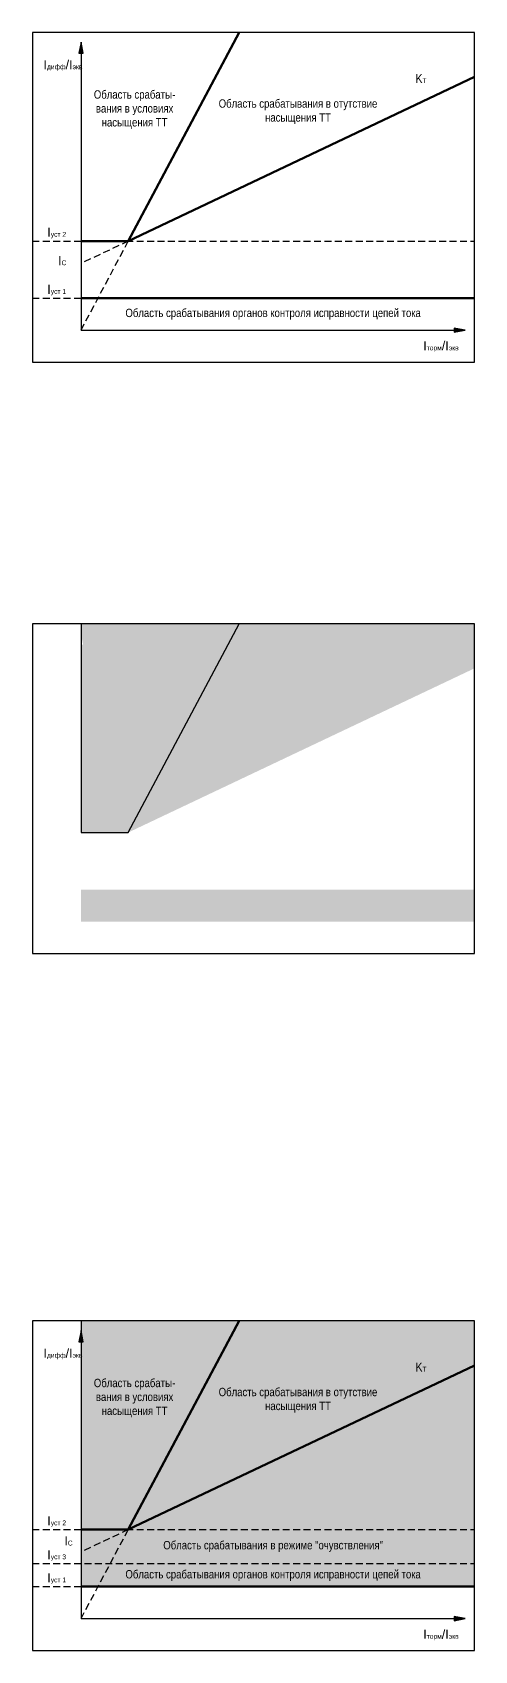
# Model space of a CAD drawing. Header units: millimetres. Extents: x 10500 to 23346, y -2028 to 447.
# Drawn here: x 13346 to 13664, y -1613 to -450 of the extents above; entities that cross this region are included whole.
import ezdxf

# ---------------------------------------------------------------- set-up
doc = ezdxf.new("R2010")
doc.units = ezdxf.units.MM
doc.linetypes.add('штриховая2', pattern=[0.375, 0.25, -0.125])
doc.styles.add('2.5_Gost_RD', font='ARIALN.TTF', dxfattribs={"height": 2.5})

msp = doc.modelspace()

# ---------------------------------------------------------------- hatches: boundary and pattern name
at = {"ltscale": 100}
h = msp.add_hatch(color=256, dxfattribs=at)
h.dxf.hatch_style = 1
h.paths.add_polyline_path([(13381, -465), (13381, -457), (13379.5, -465)])
h = msp.add_hatch(color=256, dxfattribs=at)
h.dxf.hatch_style = 1
h.paths.add_polyline_path([(13381, -465), (13382.5, -465), (13381, -457)])
h = msp.add_hatch(color=256, dxfattribs=at)
h.dxf.hatch_style = 1
h.paths.add_polyline_path([(13649.2, -663.5), (13649.2, -664), (13657.2, -664), (13649.2, -662.5)])
h = msp.add_hatch(color=256, dxfattribs=at)
h.dxf.hatch_style = 1
h.paths.add_polyline_path([(13657.2, -664), (13649.2, -664), (13649.2, -665.5)])
h = msp.add_hatch(color=41, dxfattribs=at)
h.dxf.hatch_style = 1
h.paths.add_polyline_path([(13494.7, -875), (13381, -875), (13381, -882), (13382.5, -890), (13381, -890), (13381, -1025), (13415, -1025)])
at = {"ltscale": 100, "true_color": 0xfff4d1}
h = msp.add_hatch(color=7, dxfattribs=at)
h.dxf.hatch_style = 1
h.paths.add_polyline_path([(13664, -907), (13664, -875), (13494.7, -875), (13415, -1025)])
at = {"ltscale": 100, "true_color": 0xfcfcac}
h = msp.add_hatch(color=51, dxfattribs=at)
h.dxf.hatch_style = 1
h.paths.add_polyline_path([(13664, -1066), (13381, -1066), (13381, -1089), (13664, -1089)])
at = {"ltscale": 100}
h = msp.add_hatch(color=256, dxfattribs=at)
h.dxf.hatch_style = 1
h.paths.add_polyline_path([(13381, -1391), (13381, -1383), (13379.5, -1391)])
h = msp.add_hatch(color=41, dxfattribs=at)
h.dxf.hatch_style = 1
h.paths.add_polyline_path([(13494.7, -1376), (13381, -1376), (13381, -1383), (13382.5, -1391), (13381, -1391), (13381, -1526), (13415, -1526)])
h = msp.add_hatch(color=256, dxfattribs=at)
h.dxf.hatch_style = 1
h.paths.add_polyline_path([(13381, -1391), (13382.5, -1391), (13381, -1383)])
at = {"ltscale": 100, "true_color": 0xfff4d1}
h = msp.add_hatch(color=7, dxfattribs=at)
h.dxf.hatch_style = 1
h.paths.add_polyline_path([(13664, -1408), (13664, -1376), (13494.7, -1376), (13415, -1526)])
at = {"ltscale": 100}
h = msp.add_hatch(color=61, dxfattribs=at)
h.dxf.hatch_style = 1
h.paths.add_polyline_path([(13664, -1408), (13415, -1526), (13664, -1526)])
h.paths.add_polyline_path([(13664, -1526), (13415, -1526), (13402.1, -1550.3), (13664, -1550.3)])
h.paths.add_polyline_path([(13415, -1526), (13381, -1542.1), (13381, -1550.3), (13402.1, -1550.3)])
h.paths.add_polyline_path([(13415, -1526), (13381, -1526), (13381, -1542.1)], flags=17)
at = {"ltscale": 100, "true_color": 0xfcfcac}
h = msp.add_hatch(color=51, dxfattribs=at)
h.dxf.hatch_style = 1
h.paths.add_polyline_path([(13664, -1550.3), (13402.1, -1550.3), (13393.2, -1567), (13664, -1567)])
h.paths.add_polyline_path([(13402.1, -1550.3), (13381, -1550.3), (13381, -1567), (13393.2, -1567)])
at = {"ltscale": 100}
h = msp.add_hatch(color=256, dxfattribs=at)
h.dxf.hatch_style = 1
h.paths.add_polyline_path([(13649.2, -1589.5), (13649.2, -1590), (13657.2, -1590), (13649.2, -1588.5)])
h = msp.add_hatch(color=256, dxfattribs=at)
h.dxf.hatch_style = 1
h.paths.add_polyline_path([(13657.2, -1590), (13649.2, -1590), (13649.2, -1591.5)])

# ---------------------------------------------------------------- linework, layer by layer
at = {"color": 1, "linetype": 'штриховая2', "ltscale": 20}
for p, q in [((13381, -664), (13415, -600)), ((13381, -1590), (13415, -1526))]:
    msp.add_line(p, q, dxfattribs=at)
at = {"ltscale": 100}
for points in [[(13346, -687), (13664, -687), (13664, -450), (13346, -450)], [(13346, -1112), (13664, -1112), (13664, -875), (13346, -875)], [(13346, -1613), (13664, -1613), (13664, -1376), (13346, -1376)], [(13346, -1613), (13664, -1613), (13664, -1376), (13346, -1376)]]:
    msp.add_lwpolyline(points, close=True, dxfattribs=at)
at = {"color": 1, "lineweight": 80}
for points in [[(13415, -600), (13494.7, -450)], [(13415, -1526), (13494.7, -1376)]]:
    msp.add_lwpolyline(points, dxfattribs=at)
at = {"ltscale": 100}
for points in [[(13381, -457), (13379.5, -465), (13380.5, -465), (13382.5, -465), (13381, -457)], [(13657.2, -664), (13649.2, -662.5), (13649.2, -663.5), (13649.2, -665.5), (13657.2, -664)], [(13381, -1383), (13379.5, -1391), (13380.5, -1391), (13382.5, -1391), (13381, -1383)], [(13657.2, -1590), (13649.2, -1588.5), (13649.2, -1589.5), (13649.2, -1591.5), (13657.2, -1590)]]:
    msp.add_lwpolyline(points, dxfattribs=at)
at = {"lineweight": 30}
for points in [[(13381, -457), (13381, -664)], [(13381, -664), (13657.2, -664)], [(13381, -1383), (13381, -1590)], [(13381, -1590), (13657.2, -1590)]]:
    msp.add_lwpolyline(points, dxfattribs=at)
at = {"lineweight": 80}
for points in [[(13381, -600), (13415, -600), (13664, -482)], [(13381, -641), (13664, -641)], [(13381, -1526), (13415, -1526), (13664, -1408)], [(13381, -1567), (13664, -1567)]]:
    msp.add_lwpolyline(points, dxfattribs=at)
at = {"color": 140, "linetype": 'штриховая2', "ltscale": 20}
for points in [[(13346, -600), (13664, -600)], [(13346, -641), (13664, -641)], [(13346, -1526), (13664, -1526)], [(13346, -1550.3), (13664, -1550.3)], [(13346, -1567), (13664, -1567)]]:
    msp.add_lwpolyline(points, dxfattribs=at)
at = {"linetype": 'штриховая2', "ltscale": 20}
for points in [[(13415, -600), (13381, -616.1)], [(13415, -1526), (13381, -1542.1)]]:
    msp.add_lwpolyline(points, dxfattribs=at)
at = {"color": 41, "ltscale": 100}
for points in [[(13381, -875), (13381, -1025), (13415, -1025), (13494.7, -875)], [(13381, -1376), (13381, -1526), (13415, -1526), (13494.7, -1376)]]:
    msp.add_lwpolyline(points, dxfattribs=at)

# ---------------------------------------------------------------- texts
at = {"char_height": 6, "style": '2.5_Gost_RD'}
for s, insert, width, attachment_point in [('{\\fArial|b0|i0|c0|p34;\\H1.0833x;I\\fArial Narrow|b0|i0|c204|p34;\\H0.53848x;дифф\\fArial|b0|i0|c0|p34;\\H1.8571x;/I\\fArial Narrow|b0|i0|c204|p34;\\H0.53848x;экв}', (13354, -470), 41, 1), ('{\\H1.0833x;K\\H0.53848x;T\\H1.8571x; }', (13625.5, -483.2), 35, 5), ('Область срабаты-\\Pвания в условиях насыщения ТТ ', (13419.5, -505.5), 77, 5), ('Область срабатывания в отутствие насыщения ТТ ', (13537, -507), 127.5, 5), ('{\\fArial|b0|i0|c0|p34;\\H1.0833x;I\\fArial Narrow|b0|i0|c204|p34;\\H0.53848x;уст 2\\fArial|b0|i0|c204|p34;\\H1.8571x; }', (13363.5, -594.2), 35, 5), ('{\\fArial|b0|i0|c0|p34;\\H1.0833x;I\\fArial Narrow|b0|i0|c204|p34;\\H0.53848x;C}', (13367.5, -614.1), 27, 5), ('{\\fArial|b0|i0|c0|p34;\\H1.0833x;I\\fArial Narrow|b0|i0|c204|p34;\\H0.53848x;уст 1\\fArial|b0|i0|c204|p34;\\H1.8571x; }', (13363.5, -635.2), 35, 5), ('Область срабатывания органов контроля исправности цепей тока', (13519.1, -652.5), 247, 5), ('{\\fArial|b0|i0|c0|p34;\\H1.0833x;I\\fArial Narrow|b0|i0|c204|p34;\\H0.53848x;торм\\fArial|b0|i0|c0|p34;\\H1.8571x;/I\\fArial Narrow|b0|i0|c204|p34;\\H0.53848x;экв}', (13627, -672), 41, 1), ('{\\fArial|b0|i0|c0|p34;\\H1.0833x;I\\fArial Narrow|b0|i0|c204|p34;\\H0.53848x;дифф\\fArial|b0|i0|c0|p34;\\H1.8571x;/I\\fArial Narrow|b0|i0|c204|p34;\\H0.53848x;экв}', (13354, -1396), 41, 1), ('{\\H1.0833x;K\\H0.53848x;T\\H1.8571x; }', (13625.5, -1409.2), 35, 5), ('Область срабаты-\\Pвания в условиях насыщения ТТ ', (13419.5, -1431.5), 77, 5), ('Область срабатывания в отутствие насыщения ТТ ', (13537, -1433), 127.5, 5), ('{\\fArial|b0|i0|c0|p34;\\H1.0833x;I\\fArial Narrow|b0|i0|c204|p34;\\H0.53848x;уст 2\\fArial|b0|i0|c204|p34;\\H1.8571x; }', (13363.5, -1520.2), 35, 5), ('{\\fArial|b0|i0|c0|p34;\\H1.0833x;I\\fArial Narrow|b0|i0|c204|p34;\\H0.53848x;C}', (13372, -1534.2), 35, 5), ('Область срабатывания в режиме "очувствления"', (13519.1, -1538.1), 247, 5), ('{\\fArial|b0|i0|c0|p34;\\H1.0833x;I\\fArial Narrow|b0|i0|c204|p34;\\H0.53848x;уст 3\\fArial|b0|i0|c204|p34;\\H1.8571x; }', (13363.5, -1544.6), 35, 5), ('{\\fArial|b0|i0|c0|p34;\\H1.0833x;I\\fArial Narrow|b0|i0|c204|p34;\\H0.53848x;уст 1\\fArial|b0|i0|c204|p34;\\H1.8571x; }', (13363.5, -1561.2), 35, 5), ('Область срабатывания органов контроля исправности цепей тока', (13519.1, -1559), 247, 5), ('{\\fArial|b0|i0|c0|p34;\\H1.0833x;I\\fArial Narrow|b0|i0|c204|p34;\\H0.53848x;торм\\fArial|b0|i0|c0|p34;\\H1.8571x;/I\\fArial Narrow|b0|i0|c204|p34;\\H0.53848x;экв}', (13627, -1598), 41, 1)]:
    msp.add_mtext(s, dxfattribs=dict(at, insert=insert, width=width, attachment_point=attachment_point))

doc.saveas('drawing.dxf')
